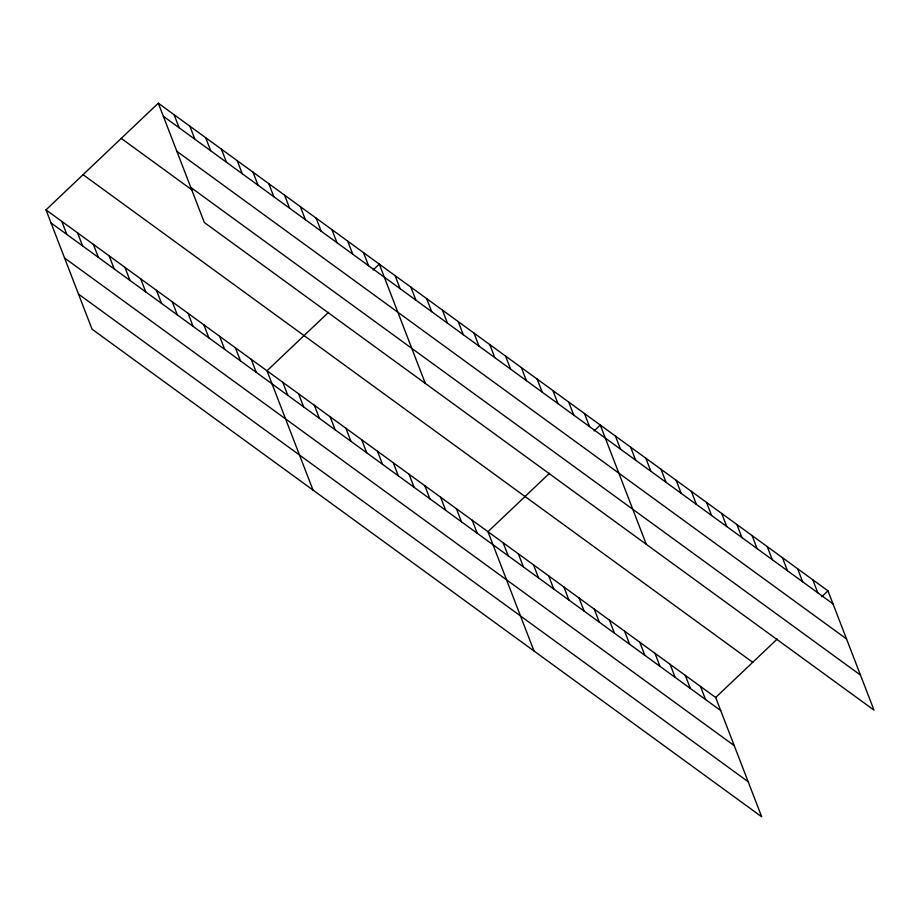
<?xml version="1.0" encoding="UTF-8"?>
<svg xmlns="http://www.w3.org/2000/svg" width="920" height="920" viewBox="0 0 920 920"><rect width="100%" height="100%" fill="white"/><g stroke="black" fill="none" stroke-linecap="round" stroke-linejoin="round"><path stroke-width="1.38" d="M46 209.875L715.668 697.498L761.702 816.799L92.034 329.164L46 209.875L158.297 103.201L827.966 590.835L874 710.125L204.332 222.502L158.297 103.201M328.52 312.34L266.995 370.783L313.03 490.084M373.106 269.986L379.281 264.12L425.316 383.421M549.516 473.259L487.979 531.702L534.014 651.004M594.101 430.905L600.277 425.04L646.311 544.341M715.668 697.498L777.204 639.055M821.79 596.7L827.966 590.835M163.334 116.265L833.014 603.899M176.87 151.328L846.538 638.952M190.796 187.439L860.476 675.073M121.233 138.402L192.268 190.13M83.053 174.673L752.732 662.296M51.037 222.939L720.716 710.562M64.572 257.991L734.24 745.625M78.51 294.112L748.178 781.747M812.785 579.772L817.834 592.848M797.606 568.721L802.654 581.797M782.425 557.669L787.474 570.733M767.245 546.618L772.294 559.682M752.065 535.566L757.114 548.63M736.885 524.515L741.934 537.579M721.717 513.463L726.754 526.528M706.537 502.412L711.574 515.476M691.357 491.349L696.394 504.424M676.177 480.297L681.214 493.373M660.997 469.246L666.034 482.322M645.817 458.194L650.854 471.258M630.637 447.143L635.674 460.207M615.457 436.091L620.494 449.155M700.488 686.446L705.536 699.51M584.487 413.54L589.536 426.615M685.308 675.395L690.356 688.459M670.128 664.344L675.176 677.407M568.709 402.051L573.746 415.115M654.959 653.292L659.996 666.356M552.92 390.551L557.968 403.627M639.779 642.229L644.817 655.304M537.142 379.063L542.179 392.127M624.599 631.178L629.636 644.253M521.352 367.563L526.389 380.638M609.419 620.126L614.456 633.202M505.563 356.074L510.611 369.138M594.24 609.074L599.276 622.138M489.785 344.574L494.822 357.65M579.059 598.023L584.096 611.087M473.995 333.086L479.044 346.15M563.879 586.971L568.916 600.035M458.217 321.586L463.254 334.661M548.699 575.92L553.748 588.984M442.428 310.097L447.465 323.161M533.519 564.868L538.568 577.933M426.638 298.597L431.687 311.673M518.339 553.817L523.388 566.881M410.86 287.109L415.897 300.173M503.159 542.754L508.208 555.829M395.071 275.609L400.119 288.684M472.201 520.214L477.238 533.278M363.503 252.62L368.541 265.696M456.412 508.714L461.46 521.789M347.714 241.132L352.762 254.196M440.622 497.225L445.671 510.289M331.936 229.632L336.973 242.707M424.844 485.725L429.881 498.801M316.147 218.143L321.183 231.207M409.055 474.237L414.103 487.301M300.357 206.643L305.405 219.719M393.277 462.737L398.314 475.812M284.579 195.155L289.616 208.219M377.487 451.248L382.524 464.312M268.789 183.655L273.838 196.73M361.698 439.748L366.747 452.824M253 172.166L258.048 185.23M345.92 428.26L350.957 441.324M237.222 160.666L242.259 173.742M330.13 416.76L335.179 429.835M221.433 149.178L226.481 162.242M314.353 405.272L319.389 418.335M205.654 137.678L210.691 150.754M298.563 393.772L303.6 406.847M189.865 126.189L194.902 139.254M282.773 382.283L287.822 395.347M174.076 114.689L179.124 127.765M251.206 359.294L256.255 372.358M235.416 347.794L240.465 360.87M219.638 336.306L224.675 349.37M203.849 324.806L208.897 337.881M188.071 313.317L193.108 326.381M172.281 301.817L177.318 314.893M156.492 290.329L161.54 303.393M140.714 278.84L145.751 291.904M124.924 267.34L129.973 280.404M109.135 255.852L114.183 268.916M93.357 244.352L98.394 257.416M77.567 232.863L82.616 245.927M61.789 221.363L66.826 234.427"/></g></svg>
